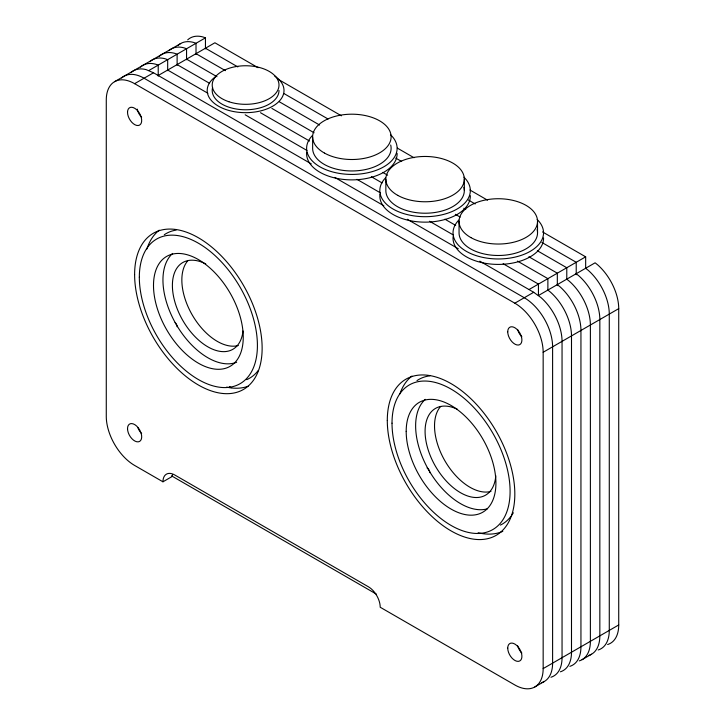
<?xml version="1.0" encoding="UTF-8"?>
<svg xmlns="http://www.w3.org/2000/svg" width="725" height="725" viewBox="0 0 725 725"><rect width="100%" height="100%" fill="white"/><g stroke="black" fill="none" stroke-linecap="round" stroke-linejoin="round"><path stroke-width="1.09" d="M114.568 81.689L180.697 43.518M148.779 70.561L205.456 37.836L205.456 48.856M172.496 474.63A16.702 9.643 60 0 0 172.396 476.352L162.953 481.799L134.614 465.441A40.074 23.137 60 0 1 106.276 416.358L106.276 100.041A40.074 23.137 60 0 1 134.614 83.674L153.501 72.772L311.27 163.859M158.222 75.5L214.899 42.775L258.064 67.688M528.987 289.556L585.664 256.831L585.664 268.141M134.614 83.674L514.822 303.186L533.709 292.284L541.049 297.631A40.074 23.137 60 0 1 562.047 341.366L562.047 657.684A40.074 23.137 60 0 1 550.964 677.241M538.439 295.519L595.116 262.803L597.726 264.906A40.074 23.137 60 0 1 618.724 308.642L618.724 624.959A40.074 23.137 60 0 1 607.641 644.525M162.953 481.799A16.702 9.643 60 0 1 174.761 474.984L368.4 586.788A16.702 9.643 60 0 1 380.208 607.242L514.822 684.953A40.074 23.137 60 0 0 543.161 668.595L543.161 352.268L618.724 308.642M543.161 668.595L618.724 624.959M534.86 686.938L544.303 681.482M582.093 659.668L591.537 654.213M205.456 37.836L202.846 36.93A40.074 23.137 60 0 0 187.693 39.866M153.501 72.772L146.169 69.645A40.074 23.137 60 0 0 131.017 72.591M277.675 79.016L341.43 115.828M397.345 148.099L414.02 157.733M469.927 190.013L487.581 200.2M542.508 231.918L585.664 256.831M205.456 48.231L237.827 66.918M283.928 93.534L328.062 119.018M395.741 158.086L401.632 161.485M468.323 199.991L475.192 203.961M541.892 242.467L576.221 262.287L576.221 274.721M196.013 53.677L225.439 70.669M279.388 101.817L319.598 125.035M463.782 208.274L465.749 209.407M537.352 250.75L566.778 267.743L566.778 279.043M186.561 59.133L216.974 76.687M271.902 108.406L314.079 132.757M382.737 172.396L387.639 175.223M455.318 214.301L460.221 217.128M528.888 256.768L557.326 273.189L557.326 285.632M177.118 64.588L209.489 83.275M260.493 112.719L309.53 141.04M371.327 176.71L382.12 182.945M444.896 219.186L455.681 225.412M517.478 261.091L547.882 278.645L547.882 289.955M167.674 70.044L207.885 93.262M245.159 114.777L306.956 150.456M356.981 179.338L380.516 192.932M429.562 221.243L453.098 234.837M503.123 263.71L538.439 284.1L538.439 295.41M334.778 177.426L383.824 205.746M407.305 219.294L458.254 248.72M479.814 261.163L533.709 292.284M229.399 386.552L231.357 387.676M171.499 475.827L376.302 594.074M585.664 268.25L588.274 270.362A40.074 23.137 60 0 1 609.281 314.097L609.281 630.415A40.074 23.137 60 0 1 598.197 649.972M576.221 273.706L578.831 275.817A40.074 23.137 60 0 1 599.838 319.553L599.838 635.87A40.074 23.137 60 0 1 588.745 655.427M566.778 279.161L569.388 281.273A40.074 23.137 60 0 1 590.386 324.999L590.386 641.326A40.074 23.137 60 0 1 579.302 660.883M557.326 284.617L559.936 286.719A40.074 23.137 60 0 1 580.942 330.455L580.942 646.772A40.074 23.137 60 0 1 569.859 666.338M547.882 290.072L550.493 292.175A40.074 23.137 60 0 1 571.499 335.911L571.499 652.228A40.074 23.137 60 0 1 560.407 671.794M537.524 221.071L537.524 232.526M464.317 178.803L464.317 190.258M459.052 221.696L459.052 233.151A39.241 22.656 0 0 0 501.392 255.417A39.241 22.656 0 0 0 537.125 229.571M385.845 179.428L385.845 190.883A39.241 22.656 0 0 0 428.185 213.15A39.241 22.656 0 0 0 463.909 187.304M312.638 137.161L312.638 148.616A39.241 22.656 0 0 0 354.978 170.892A39.241 22.656 0 0 0 390.702 145.036M196.013 54.312L196.013 43.292L193.403 42.376A40.074 23.137 60 0 0 178.25 45.322M186.561 59.758L186.561 48.738L183.951 47.832A40.074 23.137 60 0 0 168.807 50.777M177.118 65.214L177.118 54.194L174.507 53.287A40.074 23.137 60 0 0 159.355 56.233M167.674 70.669L167.674 59.649L165.064 58.743A40.074 23.137 60 0 0 149.912 61.679M158.222 76.125L158.222 65.105L155.612 64.199A40.074 23.137 60 0 0 140.469 67.135M274.712 76.025A38.407 22.176 0 0 1 272.074 106.557A38.407 22.176 0 0 1 219.131 106.557A38.407 22.176 0 0 1 216.494 76.025M278.998 90.489A33.395 19.285 0 0 1 242.984 109.72A33.395 19.285 0 0 1 212.615 87.471M463.955 177.199A45.249 26.127 0 0 1 425.702 216.693A45.249 26.127 0 0 1 385.582 177.815M470.335 195.659A45.249 26.127 0 0 1 424.016 222.14A45.249 26.127 0 0 1 379.909 194.436M390.748 134.932A45.249 26.127 0 0 1 352.495 174.426A45.249 26.127 0 0 1 312.375 135.548M397.119 153.401A45.249 26.127 0 0 1 350.809 179.873A45.249 26.127 0 0 1 306.702 152.168M537.162 219.467A45.249 26.127 0 0 1 498.909 258.961A45.249 26.127 0 0 1 458.789 220.083M543.542 237.927A45.249 26.127 0 0 1 497.223 264.407A45.249 26.127 0 0 1 453.116 236.703M121.573 78.046A40.074 23.137 60 0 1 144.058 78.218L524.266 297.73A40.074 23.137 60 0 1 552.604 346.822L552.604 663.139A40.074 23.137 60 0 1 541.521 682.696M141.638 117.233A10.023 5.782 60 0 1 137.215 109.113M141.638 433.559A10.023 5.782 60 0 1 137.922 427.813M521.846 653.071A10.023 5.782 60 0 1 517.605 645.73M521.846 336.744A10.023 5.782 60 0 1 517.605 329.413M243.002 330.981A50.098 28.928 60 0 1 205.755 345.562A50.098 28.928 60 0 1 172.396 285.46A50.098 28.928 60 0 1 205.773 263.9M175.106 322.589A3.843 2.22 60 0 1 177.118 326.776M427.088 467.96A3.843 2.22 60 0 1 429.807 472.664M495.791 475.736A50.098 28.928 60 0 1 459.478 492.094A50.098 28.928 60 0 1 425.095 432.544A50.098 28.928 60 0 1 457.421 409.281M238.298 345.517A50.098 28.928 60 0 1 192.696 315.737A50.098 28.928 60 0 1 187.993 260.529M490.979 491.405A50.098 28.928 60 0 1 445.377 461.626A50.098 28.928 60 0 1 440.673 406.417M514.822 303.186A40.074 23.137 60 0 1 543.161 352.268M248.149 386.226A90.172 52.064 60 0 1 226.599 387.123M146.885 249.056A90.172 52.064 60 0 1 159.264 230.169M502.797 531.316A90.172 52.064 60 0 1 478.147 532.739M399.928 393.838A90.172 52.064 60 0 1 411.945 376.048M164.303 234.719A83.493 48.203 60 0 1 176.112 230.106M258.299 370.421A83.493 48.203 60 0 1 246.754 379.637M236.667 362.255A63.456 36.64 60 0 1 176.556 325.036A63.456 36.64 60 0 1 172.623 253.46M416.984 380.607A83.493 48.203 60 0 1 429.889 375.84M513.318 512.774A83.493 48.203 60 0 1 511.632 515.412M510.98 516.3A83.493 48.203 60 0 1 500.404 525.09M487.3 508.832A63.456 36.64 60 0 1 428.312 469.32A63.456 36.64 60 0 1 425.312 399.348M228.901 101.736A33.395 19.285 0 0 0 278.998 85.043A33.395 19.285 0 0 0 228.901 68.34A33.395 19.285 0 0 0 228.901 101.736M397.717 195.351A39.241 22.656 0 0 0 463.121 184.676A39.241 22.656 0 0 0 414.401 157.316A39.241 22.656 0 0 0 397.717 195.351M324.51 153.093A39.241 22.656 0 0 0 389.914 142.408A39.241 22.656 0 0 0 341.194 115.048A39.241 22.656 0 0 0 324.51 153.093M470.924 237.619A39.241 22.656 0 0 0 536.328 226.943A39.241 22.656 0 0 0 487.617 199.583A39.241 22.656 0 0 0 470.924 237.619M127.528 112.312A10.023 5.782 60 0 0 138.149 125.525A10.023 5.782 60 0 0 138.149 111.36A10.023 5.782 60 0 0 127.528 112.312M127.528 428.629A10.023 5.782 60 0 0 138.149 441.851A10.023 5.782 60 0 0 138.149 427.678A10.023 5.782 60 0 0 127.528 428.629M507.736 648.141A10.023 5.782 60 0 0 518.366 661.363A10.023 5.782 60 0 0 518.366 647.189A10.023 5.782 60 0 0 507.736 648.141M507.736 331.823A10.023 5.782 60 0 0 518.366 345.037A10.023 5.782 60 0 0 518.366 330.872A10.023 5.782 60 0 0 507.736 331.823M134.614 274.558A90.172 52.064 60 0 0 230.251 393.539A90.172 52.064 60 0 0 230.251 266.012A90.172 52.064 60 0 0 134.614 274.558M387.295 420.446A90.172 52.064 60 0 0 482.941 539.427A90.172 52.064 60 0 0 482.941 411.9A90.172 52.064 60 0 0 387.295 420.446M139.336 277.285A83.493 48.203 60 0 0 227.895 387.449A83.493 48.203 60 0 0 227.895 269.374A83.493 48.203 60 0 0 139.336 277.285M153.501 285.469A63.456 36.64 60 0 0 220.808 369.197A63.456 36.64 60 0 0 220.808 279.451A63.456 36.64 60 0 0 153.501 285.469M392.017 423.173A83.493 48.203 60 0 0 480.575 533.337A83.493 48.203 60 0 0 480.575 415.262A83.493 48.203 60 0 0 392.017 423.173M406.19 431.357A63.456 36.64 60 0 0 473.488 515.076A63.456 36.64 60 0 0 473.488 425.339A63.456 36.64 60 0 0 406.19 431.357"/></g></svg>
